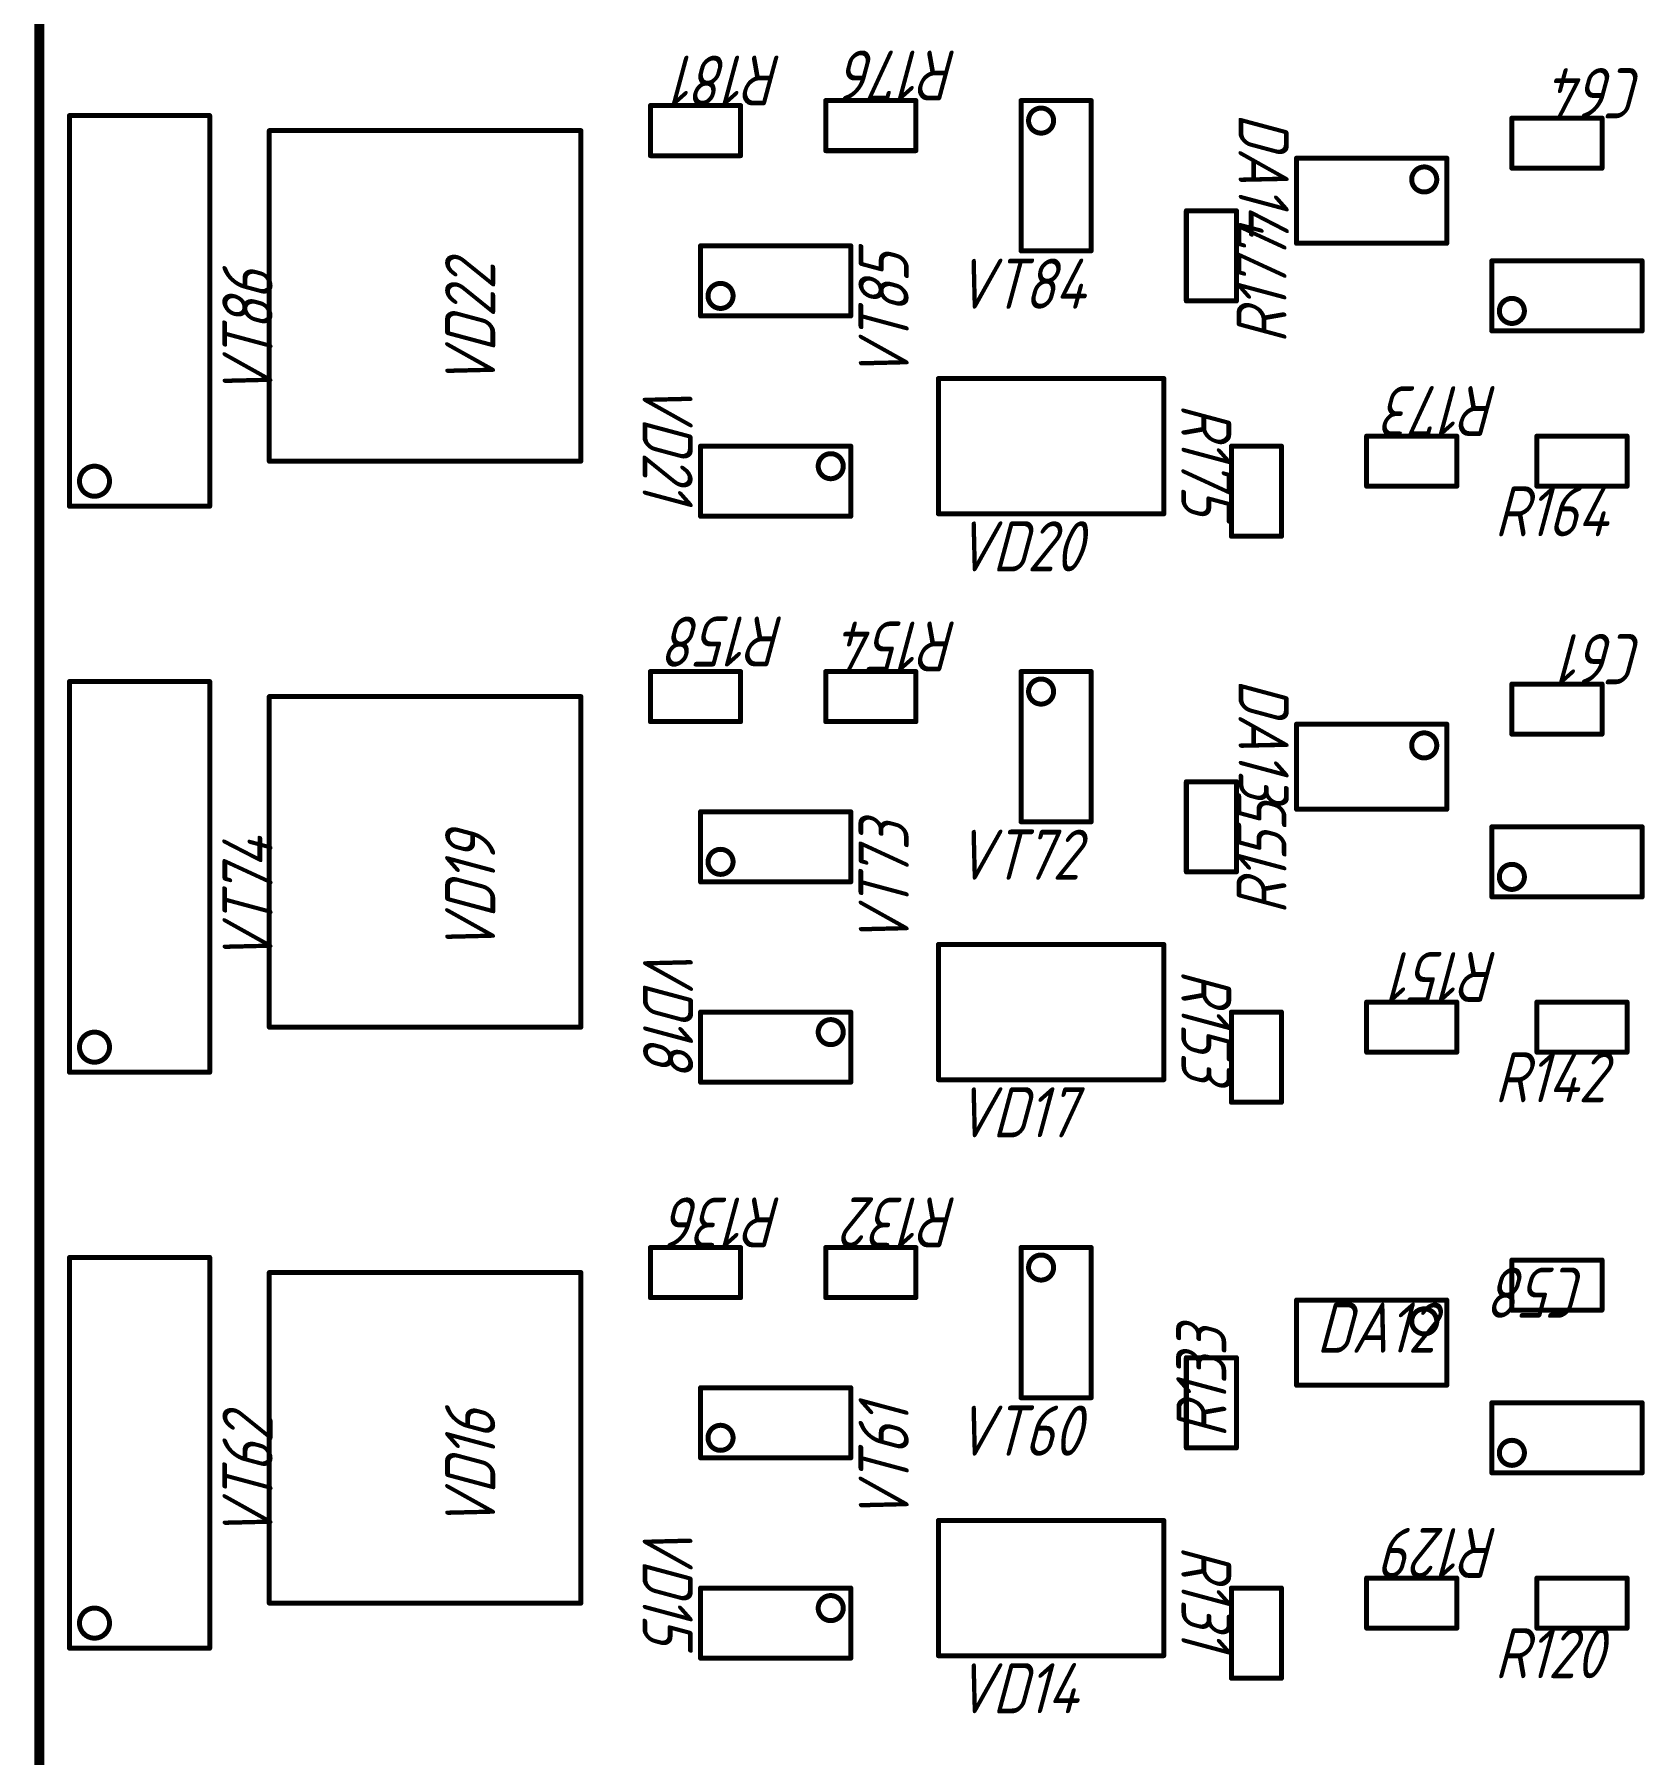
# Model space of a CAD drawing. Header units: millimetres. Extents: x 100 to 205, y 100 to 243.
# Drawn here: x 99.9 to 132.05, y 171.68 to 206.02 of the extents above; entities that cross this region are included whole.
import ezdxf

# ---------------------------------------------------------------- set-up
doc = ezdxf.new("R2010")
doc.units = ezdxf.units.MM
doc.layers.add('Mechanical1', color=6, linetype='Continuous')
doc.layers.add('Mechanical13', color=56, linetype='Continuous')
doc.styles.add('ГОСТ тип А', font='', dxfattribs={"height": 0.2})
doc.styles.get('ГОСТ тип А').set_extended_font_data('ГОСТ тип А', italic=True)

msp = doc.modelspace()

# ---------------------------------------------------------------- linework, layer by layer
at = {"layer": 'Mechanical1', "const_width": 0.2}
msp.add_lwpolyline([(100, 100), (100, 243)], dxfattribs=at)
at = {"layer": 'Mechanical13', "const_width": 0.1}
for points in [[(115.7, 203.7), (115.7, 204.7)], [(115.7, 204.7), (117.5, 204.7)], [(117.5, 203.7), (117.5, 204.7)], [(119.6, 204.7), (121, 204.7)], [(119.6, 201.7), (119.6, 204.7)], [(121, 201.7), (121, 204.7)], [(100.6, 204.4), (103.4, 204.4)], [(100.6, 196.6), (100.6, 204.4)], [(103.4, 196.6), (103.4, 204.4)], [(112.2, 203.6), (112.2, 204.6)], [(112.2, 204.6), (114, 204.6)], [(114, 203.6), (114, 204.6)], [(129.4, 204.35), (131.2, 204.35)], [(129.4, 203.35), (129.4, 204.35)], [(131.2, 203.35), (131.2, 204.35)], [(104.59, 204.1), (110.81, 204.1)], [(104.59, 197.5), (104.59, 204.1)], [(110.81, 197.5), (110.81, 204.1)], [(115.7, 203.7), (117.5, 203.7)], [(112.2, 203.6), (114, 203.6)], [(125.1, 201.85), (125.1, 203.55)], [(125.1, 203.55), (128.1, 203.55)], [(128.1, 201.85), (128.1, 203.55)], [(129.4, 203.35), (131.2, 203.35)], [(122.9, 202.5), (123.9, 202.5)], [(122.9, 200.7), (122.9, 202.5)], [(123.9, 200.7), (123.9, 202.5)], [(113.2, 200.4), (113.2, 201.8)], [(113.2, 201.8), (116.2, 201.8)], [(116.2, 200.4), (116.2, 201.8)], [(119.6, 201.7), (121, 201.7)], [(125.1, 201.85), (128.1, 201.85)], [(129, 201.5), (132, 201.5)], [(129, 200.1), (129, 201.5)], [(132, 200.1), (132, 201.5)], [(122.9, 200.7), (123.9, 200.7)], [(113.2, 200.4), (116.2, 200.4)], [(129, 200.1), (132, 200.1)], [(117.95, 196.45), (117.95, 199.15)], [(117.95, 199.15), (122.45, 199.15)], [(122.45, 196.45), (122.45, 199.15)], [(113.2, 196.4), (113.2, 197.8)], [(113.2, 197.8), (116.2, 197.8)], [(116.2, 196.4), (116.2, 197.8)], [(123.8, 197.8), (124.8, 197.8)], [(123.8, 196), (123.8, 197.8)], [(124.8, 196), (124.8, 197.8)], [(126.5, 197), (126.5, 198)], [(126.5, 198), (128.3, 198)], [(128.3, 197), (128.3, 198)], [(129.9, 197), (129.9, 198)], [(129.9, 198), (131.7, 198)], [(131.7, 197), (131.7, 198)], [(104.59, 197.5), (110.81, 197.5)], [(126.5, 197), (128.3, 197)], [(129.9, 197), (131.7, 197)], [(100.6, 196.6), (103.4, 196.6)], [(117.95, 196.45), (122.45, 196.45)], [(113.2, 196.4), (116.2, 196.4)], [(123.8, 196), (124.8, 196)], [(100.6, 193.1), (103.4, 193.1)], [(100.6, 185.3), (100.6, 193.1)], [(103.4, 185.3), (103.4, 193.1)], [(112.2, 193.3), (114, 193.3)], [(112.2, 192.3), (112.2, 193.3)], [(114, 192.3), (114, 193.3)], [(115.7, 192.3), (115.7, 193.3)], [(115.7, 193.3), (117.5, 193.3)], [(117.5, 192.3), (117.5, 193.3)], [(119.6, 193.3), (121, 193.3)], [(119.6, 190.3), (119.6, 193.3)], [(121, 190.3), (121, 193.3)], [(129.4, 193.05), (131.2, 193.05)], [(129.4, 192.05), (129.4, 193.05)], [(131.2, 192.05), (131.2, 193.05)], [(104.59, 186.2), (104.59, 192.8)], [(104.59, 192.8), (110.81, 192.8)], [(110.81, 186.2), (110.81, 192.8)], [(112.2, 192.3), (114, 192.3)], [(115.7, 192.3), (117.5, 192.3)], [(125.1, 190.55), (125.1, 192.25)], [(125.1, 192.25), (128.1, 192.25)], [(128.1, 190.55), (128.1, 192.25)], [(129.4, 192.05), (131.2, 192.05)], [(122.9, 191.1), (123.9, 191.1)], [(122.9, 189.3), (122.9, 191.1)], [(123.9, 189.3), (123.9, 191.1)], [(113.2, 189.1), (113.2, 190.5)], [(113.2, 190.5), (116.2, 190.5)], [(116.2, 189.1), (116.2, 190.5)], [(119.6, 190.3), (121, 190.3)], [(125.1, 190.55), (128.1, 190.55)], [(129, 188.8), (129, 190.2)], [(129, 190.2), (132, 190.2)], [(132, 188.8), (132, 190.2)], [(122.9, 189.3), (123.9, 189.3)], [(113.2, 189.1), (116.2, 189.1)], [(129, 188.8), (132, 188.8)], [(117.95, 185.15), (117.95, 187.85)], [(117.95, 187.85), (122.45, 187.85)], [(122.45, 185.15), (122.45, 187.85)], [(113.2, 185.1), (113.2, 186.5)], [(113.2, 186.5), (116.2, 186.5)], [(116.2, 185.1), (116.2, 186.5)], [(123.8, 186.5), (124.8, 186.5)], [(123.8, 184.7), (123.8, 186.5)], [(124.8, 184.7), (124.8, 186.5)], [(126.5, 185.7), (126.5, 186.7)], [(126.5, 186.7), (128.3, 186.7)], [(128.3, 185.7), (128.3, 186.7)], [(129.9, 185.7), (129.9, 186.7)], [(129.9, 186.7), (131.7, 186.7)], [(131.7, 185.7), (131.7, 186.7)], [(104.59, 186.2), (110.81, 186.2)], [(126.5, 185.7), (128.3, 185.7)], [(129.9, 185.7), (131.7, 185.7)], [(100.6, 185.3), (103.4, 185.3)], [(113.2, 185.1), (116.2, 185.1)], [(117.95, 185.15), (122.45, 185.15)], [(123.8, 184.7), (124.8, 184.7)], [(112.2, 181.8), (114, 181.8)], [(112.2, 180.8), (112.2, 181.8)], [(114, 180.8), (114, 181.8)], [(115.7, 180.8), (115.7, 181.8)], [(115.7, 181.8), (117.5, 181.8)], [(117.5, 180.8), (117.5, 181.8)], [(119.6, 181.8), (121, 181.8)], [(119.6, 178.8), (119.6, 181.8)], [(121, 178.8), (121, 181.8)], [(100.6, 181.6), (103.4, 181.6)], [(100.6, 173.8), (100.6, 181.6)], [(103.4, 173.8), (103.4, 181.6)], [(104.59, 181.3), (110.81, 181.3)], [(104.59, 174.7), (104.59, 181.3)], [(110.81, 174.7), (110.81, 181.3)], [(129.4, 181.55), (131.2, 181.55)], [(129.4, 180.55), (129.4, 181.55)], [(131.2, 180.55), (131.2, 181.55)], [(112.2, 180.8), (114, 180.8)], [(115.7, 180.8), (117.5, 180.8)], [(125.1, 179.05), (125.1, 180.75)], [(125.1, 180.75), (128.1, 180.75)], [(128.1, 179.05), (128.1, 180.75)], [(129.4, 180.55), (131.2, 180.55)], [(122.9, 179.6), (123.9, 179.6)], [(122.9, 177.8), (122.9, 179.6)], [(123.9, 177.8), (123.9, 179.6)], [(113.2, 177.6), (113.2, 179)], [(113.2, 179), (116.2, 179)], [(116.2, 177.6), (116.2, 179)], [(125.1, 179.05), (128.1, 179.05)], [(119.6, 178.8), (121, 178.8)], [(129, 177.3), (129, 178.7)], [(129, 178.7), (132, 178.7)], [(132, 177.3), (132, 178.7)], [(113.2, 177.6), (116.2, 177.6)], [(122.9, 177.8), (123.9, 177.8)], [(129, 177.3), (132, 177.3)], [(117.95, 173.65), (117.95, 176.35)], [(117.95, 176.35), (122.45, 176.35)], [(122.45, 173.65), (122.45, 176.35)], [(126.5, 174.2), (126.5, 175.2)], [(126.5, 175.2), (128.3, 175.2)], [(128.3, 174.2), (128.3, 175.2)], [(129.9, 174.2), (129.9, 175.2)], [(129.9, 175.2), (131.7, 175.2)], [(131.7, 174.2), (131.7, 175.2)], [(113.2, 173.6), (113.2, 175)], [(113.2, 175), (116.2, 175)], [(116.2, 173.6), (116.2, 175)], [(123.8, 175), (124.8, 175)], [(123.8, 173.2), (123.8, 175)], [(124.8, 173.2), (124.8, 175)], [(104.59, 174.7), (110.81, 174.7)], [(126.5, 174.2), (128.3, 174.2)], [(129.9, 174.2), (131.7, 174.2)], [(100.6, 173.8), (103.4, 173.8)], [(113.2, 173.6), (116.2, 173.6)], [(117.95, 173.65), (122.45, 173.65)], [(123.8, 173.2), (124.8, 173.2)]]:
    msp.add_lwpolyline(points, dxfattribs=at)
at = {"layer": 'Mechanical13'}
for points, const_width in [([(115.675, 204.7, 1), (115.725, 204.7, 1)], 0.05), ([(115.675, 204.7, 1), (115.725, 204.7, 1)], 0.05), ([(117.475, 204.7, 1), (117.525, 204.7, 1)], 0.05), ([(117.475, 204.7, 1), (117.525, 204.7, 1)], 0.05), ([(119.575, 204.7, 1), (119.625, 204.7, 1)], 0.05), ([(119.575, 204.7, 1), (119.625, 204.7, 1)], 0.05), ([(120.975, 204.7, 1), (121.025, 204.7, 1)], 0.05), ([(120.975, 204.7, 1), (121.025, 204.7, 1)], 0.05), ([(100.575, 204.4, 1), (100.625, 204.4, 1)], 0.05), ([(100.575, 204.4, 1), (100.625, 204.4, 1)], 0.05), ([(103.375, 204.4, 1), (103.425, 204.4, 1)], 0.05), ([(103.375, 204.4, 1), (103.425, 204.4, 1)], 0.05), ([(112.175, 204.6, 1), (112.225, 204.6, 1)], 0.05), ([(112.175, 204.6, 1), (112.225, 204.6, 1)], 0.05), ([(113.975, 204.6, 1), (114.025, 204.6, 1)], 0.05), ([(113.975, 204.6, 1), (114.025, 204.6, 1)], 0.05), ([(120.25, 204.3, 1), (119.75, 204.3, 1)], 0.1), ([(129.375, 204.35, 1), (129.425, 204.35, 1)], 0.05), ([(129.375, 204.35, 1), (129.425, 204.35, 1)], 0.05), ([(131.175, 204.35, 1), (131.225, 204.35, 1)], 0.05), ([(131.175, 204.35, 1), (131.225, 204.35, 1)], 0.05), ([(104.565, 204.1, 1), (104.615, 204.1, 1)], 0.05), ([(104.565, 204.1, 1), (104.615, 204.1, 1)], 0.05), ([(110.785, 204.1, 1), (110.835, 204.1, 1)], 0.05), ([(110.785, 204.1, 1), (110.835, 204.1, 1)], 0.05), ([(119.725, 204.3, 1), (119.775, 204.3, 1)], 0.05), ([(120.225, 204.3, 1), (120.275, 204.3, 1)], 0.05), ([(115.675, 203.7, 1), (115.725, 203.7, 1)], 0.05), ([(115.675, 203.7, 1), (115.725, 203.7, 1)], 0.05), ([(117.475, 203.7, 1), (117.525, 203.7, 1)], 0.05), ([(117.475, 203.7, 1), (117.525, 203.7, 1)], 0.05), ([(112.175, 203.6, 1), (112.225, 203.6, 1)], 0.05), ([(112.175, 203.6, 1), (112.225, 203.6, 1)], 0.05), ([(113.975, 203.6, 1), (114.025, 203.6, 1)], 0.05), ([(113.975, 203.6, 1), (114.025, 203.6, 1)], 0.05), ([(125.075, 203.55, 1), (125.125, 203.55, 1)], 0.05), ([(125.075, 203.55, 1), (125.125, 203.55, 1)], 0.05), ([(127.9, 203.125, 1), (127.4, 203.125, 1)], 0.1), ([(128.075, 203.55, 1), (128.125, 203.55, 1)], 0.05), ([(128.075, 203.55, 1), (128.125, 203.55, 1)], 0.05), ([(129.375, 203.35, 1), (129.425, 203.35, 1)], 0.05), ([(129.375, 203.35, 1), (129.425, 203.35, 1)], 0.05), ([(131.175, 203.35, 1), (131.225, 203.35, 1)], 0.05), ([(131.175, 203.35, 1), (131.225, 203.35, 1)], 0.05), ([(127.375, 203.125, 1), (127.425, 203.125, 1)], 0.05), ([(127.875, 203.125, 1), (127.925, 203.125, 1)], 0.05), ([(122.875, 202.5, 1), (122.925, 202.5, 1)], 0.05), ([(122.875, 202.5, 1), (122.925, 202.5, 1)], 0.05), ([(123.875, 202.5, 1), (123.925, 202.5, 1)], 0.05), ([(123.875, 202.5, 1), (123.925, 202.5, 1)], 0.05), ([(113.175, 201.8, 1), (113.225, 201.8, 1)], 0.05), ([(113.175, 201.8, 1), (113.225, 201.8, 1)], 0.05), ([(116.175, 201.8, 1), (116.225, 201.8, 1)], 0.05), ([(116.175, 201.8, 1), (116.225, 201.8, 1)], 0.05), ([(119.575, 201.7, 1), (119.625, 201.7, 1)], 0.05), ([(119.575, 201.7, 1), (119.625, 201.7, 1)], 0.05), ([(120.975, 201.7, 1), (121.025, 201.7, 1)], 0.05), ([(120.975, 201.7, 1), (121.025, 201.7, 1)], 0.05), ([(125.075, 201.85, 1), (125.125, 201.85, 1)], 0.05), ([(125.075, 201.85, 1), (125.125, 201.85, 1)], 0.05), ([(128.075, 201.85, 1), (128.125, 201.85, 1)], 0.05), ([(128.075, 201.85, 1), (128.125, 201.85, 1)], 0.05), ([(128.975, 201.5, 1), (129.025, 201.5, 1)], 0.05), ([(128.975, 201.5, 1), (129.025, 201.5, 1)], 0.05), ([(131.975, 201.5, 1), (132.025, 201.5, 1)], 0.05), ([(131.975, 201.5, 1), (132.025, 201.5, 1)], 0.05), ([(113.85, 200.8, 1), (113.35, 200.8, 1)], 0.1), ([(113.325, 200.8, 1), (113.375, 200.8, 1)], 0.05), ([(113.825, 200.8, 1), (113.875, 200.8, 1)], 0.05), ([(122.875, 200.7, 1), (122.925, 200.7, 1)], 0.05), ([(122.875, 200.7, 1), (122.925, 200.7, 1)], 0.05), ([(123.875, 200.7, 1), (123.925, 200.7, 1)], 0.05), ([(123.875, 200.7, 1), (123.925, 200.7, 1)], 0.05), ([(129.65, 200.5, 1), (129.15, 200.5, 1)], 0.1), ([(113.175, 200.4, 1), (113.225, 200.4, 1)], 0.05), ([(113.175, 200.4, 1), (113.225, 200.4, 1)], 0.05), ([(116.175, 200.4, 1), (116.225, 200.4, 1)], 0.05), ([(116.175, 200.4, 1), (116.225, 200.4, 1)], 0.05), ([(129.125, 200.5, 1), (129.175, 200.5, 1)], 0.05), ([(129.625, 200.5, 1), (129.675, 200.5, 1)], 0.05), ([(128.975, 200.1, 1), (129.025, 200.1, 1)], 0.05), ([(128.975, 200.1, 1), (129.025, 200.1, 1)], 0.05), ([(131.975, 200.1, 1), (132.025, 200.1, 1)], 0.05), ([(131.975, 200.1, 1), (132.025, 200.1, 1)], 0.05), ([(117.925, 199.15, 1), (117.975, 199.15, 1)], 0.05), ([(117.925, 199.15, 1), (117.975, 199.15, 1)], 0.05), ([(122.425, 199.15, 1), (122.475, 199.15, 1)], 0.05), ([(122.425, 199.15, 1), (122.475, 199.15, 1)], 0.05), ([(113.175, 197.8, 1), (113.225, 197.8, 1)], 0.05), ([(113.175, 197.8, 1), (113.225, 197.8, 1)], 0.05), ([(116.175, 197.8, 1), (116.225, 197.8, 1)], 0.05), ([(116.175, 197.8, 1), (116.225, 197.8, 1)], 0.05), ([(123.775, 197.8, 1), (123.825, 197.8, 1)], 0.05), ([(123.775, 197.8, 1), (123.825, 197.8, 1)], 0.05), ([(124.775, 197.8, 1), (124.825, 197.8, 1)], 0.05), ([(124.775, 197.8, 1), (124.825, 197.8, 1)], 0.05), ([(126.475, 198, 1), (126.525, 198, 1)], 0.05), ([(126.475, 198, 1), (126.525, 198, 1)], 0.05), ([(128.275, 198, 1), (128.325, 198, 1)], 0.05), ([(128.275, 198, 1), (128.325, 198, 1)], 0.05), ([(129.875, 198, 1), (129.925, 198, 1)], 0.05), ([(129.875, 198, 1), (129.925, 198, 1)], 0.05), ([(131.675, 198, 1), (131.725, 198, 1)], 0.05), ([(131.675, 198, 1), (131.725, 198, 1)], 0.05), ([(104.565, 197.5, 1), (104.615, 197.5, 1)], 0.05), ([(104.565, 197.5, 1), (104.615, 197.5, 1)], 0.05), ([(110.785, 197.5, 1), (110.835, 197.5, 1)], 0.05), ([(110.785, 197.5, 1), (110.835, 197.5, 1)], 0.05), ([(116.05, 197.4, 1), (115.55, 197.4, 1)], 0.1), ([(101.4, 197.1, 1), (100.8, 197.1, 1)], 0.1), ([(100.775, 197.1, 1), (100.825, 197.1, 1)], 0.05), ([(101.375, 197.1, 1), (101.425, 197.1, 1)], 0.05), ([(115.525, 197.4, 1), (115.575, 197.4, 1)], 0.05), ([(116.025, 197.4, 1), (116.075, 197.4, 1)], 0.05), ([(126.475, 197, 1), (126.525, 197, 1)], 0.05), ([(126.475, 197, 1), (126.525, 197, 1)], 0.05), ([(128.275, 197, 1), (128.325, 197, 1)], 0.05), ([(128.275, 197, 1), (128.325, 197, 1)], 0.05), ([(129.875, 197, 1), (129.925, 197, 1)], 0.05), ([(129.875, 197, 1), (129.925, 197, 1)], 0.05), ([(131.675, 197, 1), (131.725, 197, 1)], 0.05), ([(131.675, 197, 1), (131.725, 197, 1)], 0.05), ([(100.575, 196.6, 1), (100.625, 196.6, 1)], 0.05), ([(100.575, 196.6, 1), (100.625, 196.6, 1)], 0.05), ([(103.375, 196.6, 1), (103.425, 196.6, 1)], 0.05), ([(103.375, 196.6, 1), (103.425, 196.6, 1)], 0.05), ([(117.925, 196.45, 1), (117.975, 196.45, 1)], 0.05), ([(117.925, 196.45, 1), (117.975, 196.45, 1)], 0.05), ([(122.425, 196.45, 1), (122.475, 196.45, 1)], 0.05), ([(122.425, 196.45, 1), (122.475, 196.45, 1)], 0.05), ([(113.175, 196.4, 1), (113.225, 196.4, 1)], 0.05), ([(113.175, 196.4, 1), (113.225, 196.4, 1)], 0.05), ([(116.175, 196.4, 1), (116.225, 196.4, 1)], 0.05), ([(116.175, 196.4, 1), (116.225, 196.4, 1)], 0.05), ([(123.775, 196, 1), (123.825, 196, 1)], 0.05), ([(123.775, 196, 1), (123.825, 196, 1)], 0.05), ([(124.775, 196, 1), (124.825, 196, 1)], 0.05), ([(124.775, 196, 1), (124.825, 196, 1)], 0.05), ([(100.575, 193.1, 1), (100.625, 193.1, 1)], 0.05), ([(100.575, 193.1, 1), (100.625, 193.1, 1)], 0.05), ([(103.375, 193.1, 1), (103.425, 193.1, 1)], 0.05), ([(103.375, 193.1, 1), (103.425, 193.1, 1)], 0.05), ([(112.175, 193.3, 1), (112.225, 193.3, 1)], 0.05), ([(112.175, 193.3, 1), (112.225, 193.3, 1)], 0.05), ([(113.975, 193.3, 1), (114.025, 193.3, 1)], 0.05), ([(113.975, 193.3, 1), (114.025, 193.3, 1)], 0.05), ([(115.675, 193.3, 1), (115.725, 193.3, 1)], 0.05), ([(115.675, 193.3, 1), (115.725, 193.3, 1)], 0.05), ([(117.475, 193.3, 1), (117.525, 193.3, 1)], 0.05), ([(117.475, 193.3, 1), (117.525, 193.3, 1)], 0.05), ([(119.575, 193.3, 1), (119.625, 193.3, 1)], 0.05), ([(119.575, 193.3, 1), (119.625, 193.3, 1)], 0.05), ([(120.25, 192.9, 1), (119.75, 192.9, 1)], 0.1), ([(120.975, 193.3, 1), (121.025, 193.3, 1)], 0.05), ([(120.975, 193.3, 1), (121.025, 193.3, 1)], 0.05), ([(129.375, 193.05, 1), (129.425, 193.05, 1)], 0.05), ([(129.375, 193.05, 1), (129.425, 193.05, 1)], 0.05), ([(131.175, 193.05, 1), (131.225, 193.05, 1)], 0.05), ([(131.175, 193.05, 1), (131.225, 193.05, 1)], 0.05), ([(104.565, 192.8, 1), (104.615, 192.8, 1)], 0.05), ([(104.565, 192.8, 1), (104.615, 192.8, 1)], 0.05), ([(110.785, 192.8, 1), (110.835, 192.8, 1)], 0.05), ([(110.785, 192.8, 1), (110.835, 192.8, 1)], 0.05), ([(119.725, 192.9, 1), (119.775, 192.9, 1)], 0.05), ([(120.225, 192.9, 1), (120.275, 192.9, 1)], 0.05), ([(112.175, 192.3, 1), (112.225, 192.3, 1)], 0.05), ([(112.175, 192.3, 1), (112.225, 192.3, 1)], 0.05), ([(113.975, 192.3, 1), (114.025, 192.3, 1)], 0.05), ([(113.975, 192.3, 1), (114.025, 192.3, 1)], 0.05), ([(115.675, 192.3, 1), (115.725, 192.3, 1)], 0.05), ([(115.675, 192.3, 1), (115.725, 192.3, 1)], 0.05), ([(117.475, 192.3, 1), (117.525, 192.3, 1)], 0.05), ([(117.475, 192.3, 1), (117.525, 192.3, 1)], 0.05), ([(125.075, 192.25, 1), (125.125, 192.25, 1)], 0.05), ([(125.075, 192.25, 1), (125.125, 192.25, 1)], 0.05), ([(127.9, 191.825, 1), (127.4, 191.825, 1)], 0.1), ([(128.075, 192.25, 1), (128.125, 192.25, 1)], 0.05), ([(128.075, 192.25, 1), (128.125, 192.25, 1)], 0.05), ([(129.375, 192.05, 1), (129.425, 192.05, 1)], 0.05), ([(129.375, 192.05, 1), (129.425, 192.05, 1)], 0.05), ([(131.175, 192.05, 1), (131.225, 192.05, 1)], 0.05), ([(131.175, 192.05, 1), (131.225, 192.05, 1)], 0.05), ([(127.375, 191.825, 1), (127.425, 191.825, 1)], 0.05), ([(127.875, 191.825, 1), (127.925, 191.825, 1)], 0.05), ([(122.875, 191.1, 1), (122.925, 191.1, 1)], 0.05), ([(122.875, 191.1, 1), (122.925, 191.1, 1)], 0.05), ([(123.875, 191.1, 1), (123.925, 191.1, 1)], 0.05), ([(123.875, 191.1, 1), (123.925, 191.1, 1)], 0.05), ([(113.175, 190.5, 1), (113.225, 190.5, 1)], 0.05), ([(113.175, 190.5, 1), (113.225, 190.5, 1)], 0.05), ([(116.175, 190.5, 1), (116.225, 190.5, 1)], 0.05), ([(116.175, 190.5, 1), (116.225, 190.5, 1)], 0.05), ([(119.575, 190.3, 1), (119.625, 190.3, 1)], 0.05), ([(119.575, 190.3, 1), (119.625, 190.3, 1)], 0.05), ([(120.975, 190.3, 1), (121.025, 190.3, 1)], 0.05), ([(120.975, 190.3, 1), (121.025, 190.3, 1)], 0.05), ([(125.075, 190.55, 1), (125.125, 190.55, 1)], 0.05), ([(125.075, 190.55, 1), (125.125, 190.55, 1)], 0.05), ([(128.075, 190.55, 1), (128.125, 190.55, 1)], 0.05), ([(128.075, 190.55, 1), (128.125, 190.55, 1)], 0.05), ([(128.975, 190.2, 1), (129.025, 190.2, 1)], 0.05), ([(128.975, 190.2, 1), (129.025, 190.2, 1)], 0.05), ([(131.975, 190.2, 1), (132.025, 190.2, 1)], 0.05), ([(131.975, 190.2, 1), (132.025, 190.2, 1)], 0.05), ([(113.85, 189.5, 1), (113.35, 189.5, 1)], 0.1), ([(113.325, 189.5, 1), (113.375, 189.5, 1)], 0.05), ([(113.825, 189.5, 1), (113.875, 189.5, 1)], 0.05), ([(122.875, 189.3, 1), (122.925, 189.3, 1)], 0.05), ([(122.875, 189.3, 1), (122.925, 189.3, 1)], 0.05), ([(123.875, 189.3, 1), (123.925, 189.3, 1)], 0.05), ([(123.875, 189.3, 1), (123.925, 189.3, 1)], 0.05), ([(129.65, 189.2, 1), (129.15, 189.2, 1)], 0.1), ([(129.125, 189.2, 1), (129.175, 189.2, 1)], 0.05), ([(129.625, 189.2, 1), (129.675, 189.2, 1)], 0.05), ([(113.175, 189.1, 1), (113.225, 189.1, 1)], 0.05), ([(113.175, 189.1, 1), (113.225, 189.1, 1)], 0.05), ([(116.175, 189.1, 1), (116.225, 189.1, 1)], 0.05), ([(116.175, 189.1, 1), (116.225, 189.1, 1)], 0.05), ([(128.975, 188.8, 1), (129.025, 188.8, 1)], 0.05), ([(128.975, 188.8, 1), (129.025, 188.8, 1)], 0.05), ([(131.975, 188.8, 1), (132.025, 188.8, 1)], 0.05), ([(131.975, 188.8, 1), (132.025, 188.8, 1)], 0.05), ([(117.925, 187.85, 1), (117.975, 187.85, 1)], 0.05), ([(117.925, 187.85, 1), (117.975, 187.85, 1)], 0.05), ([(122.425, 187.85, 1), (122.475, 187.85, 1)], 0.05), ([(122.425, 187.85, 1), (122.475, 187.85, 1)], 0.05), ([(113.175, 186.5, 1), (113.225, 186.5, 1)], 0.05), ([(113.175, 186.5, 1), (113.225, 186.5, 1)], 0.05), ([(116.175, 186.5, 1), (116.225, 186.5, 1)], 0.05), ([(116.175, 186.5, 1), (116.225, 186.5, 1)], 0.05), ([(123.775, 186.5, 1), (123.825, 186.5, 1)], 0.05), ([(123.775, 186.5, 1), (123.825, 186.5, 1)], 0.05), ([(124.775, 186.5, 1), (124.825, 186.5, 1)], 0.05), ([(124.775, 186.5, 1), (124.825, 186.5, 1)], 0.05), ([(126.475, 186.7, 1), (126.525, 186.7, 1)], 0.05), ([(126.475, 186.7, 1), (126.525, 186.7, 1)], 0.05), ([(128.275, 186.7, 1), (128.325, 186.7, 1)], 0.05), ([(128.275, 186.7, 1), (128.325, 186.7, 1)], 0.05), ([(129.875, 186.7, 1), (129.925, 186.7, 1)], 0.05), ([(129.875, 186.7, 1), (129.925, 186.7, 1)], 0.05), ([(131.675, 186.7, 1), (131.725, 186.7, 1)], 0.05), ([(131.675, 186.7, 1), (131.725, 186.7, 1)], 0.05), ([(104.565, 186.2, 1), (104.615, 186.2, 1)], 0.05), ([(104.565, 186.2, 1), (104.615, 186.2, 1)], 0.05), ([(110.785, 186.2, 1), (110.835, 186.2, 1)], 0.05), ([(110.785, 186.2, 1), (110.835, 186.2, 1)], 0.05), ([(116.05, 186.1, 1), (115.55, 186.1, 1)], 0.1), ([(101.4, 185.8, 1), (100.8, 185.8, 1)], 0.1), ([(100.775, 185.8, 1), (100.825, 185.8, 1)], 0.05), ([(101.375, 185.8, 1), (101.425, 185.8, 1)], 0.05), ([(115.525, 186.1, 1), (115.575, 186.1, 1)], 0.05), ([(116.025, 186.1, 1), (116.075, 186.1, 1)], 0.05), ([(126.475, 185.7, 1), (126.525, 185.7, 1)], 0.05), ([(126.475, 185.7, 1), (126.525, 185.7, 1)], 0.05), ([(128.275, 185.7, 1), (128.325, 185.7, 1)], 0.05), ([(128.275, 185.7, 1), (128.325, 185.7, 1)], 0.05), ([(129.875, 185.7, 1), (129.925, 185.7, 1)], 0.05), ([(129.875, 185.7, 1), (129.925, 185.7, 1)], 0.05), ([(131.675, 185.7, 1), (131.725, 185.7, 1)], 0.05), ([(131.675, 185.7, 1), (131.725, 185.7, 1)], 0.05), ([(100.575, 185.3, 1), (100.625, 185.3, 1)], 0.05), ([(100.575, 185.3, 1), (100.625, 185.3, 1)], 0.05), ([(103.375, 185.3, 1), (103.425, 185.3, 1)], 0.05), ([(103.375, 185.3, 1), (103.425, 185.3, 1)], 0.05), ([(113.175, 185.1, 1), (113.225, 185.1, 1)], 0.05), ([(113.175, 185.1, 1), (113.225, 185.1, 1)], 0.05), ([(116.175, 185.1, 1), (116.225, 185.1, 1)], 0.05), ([(116.175, 185.1, 1), (116.225, 185.1, 1)], 0.05), ([(117.925, 185.15, 1), (117.975, 185.15, 1)], 0.05), ([(117.925, 185.15, 1), (117.975, 185.15, 1)], 0.05), ([(122.425, 185.15, 1), (122.475, 185.15, 1)], 0.05), ([(122.425, 185.15, 1), (122.475, 185.15, 1)], 0.05), ([(123.775, 184.7, 1), (123.825, 184.7, 1)], 0.05), ([(123.775, 184.7, 1), (123.825, 184.7, 1)], 0.05), ([(124.775, 184.7, 1), (124.825, 184.7, 1)], 0.05), ([(124.775, 184.7, 1), (124.825, 184.7, 1)], 0.05), ([(112.175, 181.8, 1), (112.225, 181.8, 1)], 0.05), ([(112.175, 181.8, 1), (112.225, 181.8, 1)], 0.05), ([(113.975, 181.8, 1), (114.025, 181.8, 1)], 0.05), ([(113.975, 181.8, 1), (114.025, 181.8, 1)], 0.05), ([(115.675, 181.8, 1), (115.725, 181.8, 1)], 0.05), ([(115.675, 181.8, 1), (115.725, 181.8, 1)], 0.05), ([(117.475, 181.8, 1), (117.525, 181.8, 1)], 0.05), ([(117.475, 181.8, 1), (117.525, 181.8, 1)], 0.05), ([(119.575, 181.8, 1), (119.625, 181.8, 1)], 0.05), ([(119.575, 181.8, 1), (119.625, 181.8, 1)], 0.05), ([(120.25, 181.4, 1), (119.75, 181.4, 1)], 0.1), ([(120.975, 181.8, 1), (121.025, 181.8, 1)], 0.05), ([(120.975, 181.8, 1), (121.025, 181.8, 1)], 0.05), ([(100.575, 181.6, 1), (100.625, 181.6, 1)], 0.05), ([(100.575, 181.6, 1), (100.625, 181.6, 1)], 0.05), ([(103.375, 181.6, 1), (103.425, 181.6, 1)], 0.05), ([(103.375, 181.6, 1), (103.425, 181.6, 1)], 0.05), ([(104.565, 181.3, 1), (104.615, 181.3, 1)], 0.05), ([(104.565, 181.3, 1), (104.615, 181.3, 1)], 0.05), ([(110.785, 181.3, 1), (110.835, 181.3, 1)], 0.05), ([(110.785, 181.3, 1), (110.835, 181.3, 1)], 0.05), ([(119.725, 181.4, 1), (119.775, 181.4, 1)], 0.05), ([(120.225, 181.4, 1), (120.275, 181.4, 1)], 0.05), ([(129.375, 181.55, 1), (129.425, 181.55, 1)], 0.05), ([(129.375, 181.55, 1), (129.425, 181.55, 1)], 0.05), ([(131.175, 181.55, 1), (131.225, 181.55, 1)], 0.05), ([(131.175, 181.55, 1), (131.225, 181.55, 1)], 0.05), ([(112.175, 180.8, 1), (112.225, 180.8, 1)], 0.05), ([(112.175, 180.8, 1), (112.225, 180.8, 1)], 0.05), ([(113.975, 180.8, 1), (114.025, 180.8, 1)], 0.05), ([(113.975, 180.8, 1), (114.025, 180.8, 1)], 0.05), ([(115.675, 180.8, 1), (115.725, 180.8, 1)], 0.05), ([(115.675, 180.8, 1), (115.725, 180.8, 1)], 0.05), ([(117.475, 180.8, 1), (117.525, 180.8, 1)], 0.05), ([(117.475, 180.8, 1), (117.525, 180.8, 1)], 0.05), ([(125.075, 180.75, 1), (125.125, 180.75, 1)], 0.05), ([(125.075, 180.75, 1), (125.125, 180.75, 1)], 0.05), ([(128.075, 180.75, 1), (128.125, 180.75, 1)], 0.05), ([(128.075, 180.75, 1), (128.125, 180.75, 1)], 0.05), ([(127.9, 180.325, 1), (127.4, 180.325, 1)], 0.1), ([(127.375, 180.325, 1), (127.425, 180.325, 1)], 0.05), ([(127.875, 180.325, 1), (127.925, 180.325, 1)], 0.05), ([(129.375, 180.55, 1), (129.425, 180.55, 1)], 0.05), ([(129.375, 180.55, 1), (129.425, 180.55, 1)], 0.05), ([(131.175, 180.55, 1), (131.225, 180.55, 1)], 0.05), ([(131.175, 180.55, 1), (131.225, 180.55, 1)], 0.05), ([(122.875, 179.6, 1), (122.925, 179.6, 1)], 0.05), ([(122.875, 179.6, 1), (122.925, 179.6, 1)], 0.05), ([(123.875, 179.6, 1), (123.925, 179.6, 1)], 0.05), ([(123.875, 179.6, 1), (123.925, 179.6, 1)], 0.05), ([(113.175, 179, 1), (113.225, 179, 1)], 0.05), ([(113.175, 179, 1), (113.225, 179, 1)], 0.05), ([(116.175, 179, 1), (116.225, 179, 1)], 0.05), ([(116.175, 179, 1), (116.225, 179, 1)], 0.05), ([(125.075, 179.05, 1), (125.125, 179.05, 1)], 0.05), ([(125.075, 179.05, 1), (125.125, 179.05, 1)], 0.05), ([(128.075, 179.05, 1), (128.125, 179.05, 1)], 0.05), ([(128.075, 179.05, 1), (128.125, 179.05, 1)], 0.05), ([(119.575, 178.8, 1), (119.625, 178.8, 1)], 0.05), ([(119.575, 178.8, 1), (119.625, 178.8, 1)], 0.05), ([(120.975, 178.8, 1), (121.025, 178.8, 1)], 0.05), ([(120.975, 178.8, 1), (121.025, 178.8, 1)], 0.05), ([(128.975, 178.7, 1), (129.025, 178.7, 1)], 0.05), ([(128.975, 178.7, 1), (129.025, 178.7, 1)], 0.05), ([(131.975, 178.7, 1), (132.025, 178.7, 1)], 0.05), ([(131.975, 178.7, 1), (132.025, 178.7, 1)], 0.05), ([(113.85, 178, 1), (113.35, 178, 1)], 0.1), ([(113.325, 178, 1), (113.375, 178, 1)], 0.05), ([(113.825, 178, 1), (113.875, 178, 1)], 0.05), ([(129.65, 177.7, 1), (129.15, 177.7, 1)], 0.1), ([(113.175, 177.6, 1), (113.225, 177.6, 1)], 0.05), ([(113.175, 177.6, 1), (113.225, 177.6, 1)], 0.05), ([(116.175, 177.6, 1), (116.225, 177.6, 1)], 0.05), ([(116.175, 177.6, 1), (116.225, 177.6, 1)], 0.05), ([(122.875, 177.8, 1), (122.925, 177.8, 1)], 0.05), ([(122.875, 177.8, 1), (122.925, 177.8, 1)], 0.05), ([(123.875, 177.8, 1), (123.925, 177.8, 1)], 0.05), ([(123.875, 177.8, 1), (123.925, 177.8, 1)], 0.05), ([(129.125, 177.7, 1), (129.175, 177.7, 1)], 0.05), ([(129.625, 177.7, 1), (129.675, 177.7, 1)], 0.05), ([(128.975, 177.3, 1), (129.025, 177.3, 1)], 0.05), ([(128.975, 177.3, 1), (129.025, 177.3, 1)], 0.05), ([(131.975, 177.3, 1), (132.025, 177.3, 1)], 0.05), ([(131.975, 177.3, 1), (132.025, 177.3, 1)], 0.05), ([(117.925, 176.35, 1), (117.975, 176.35, 1)], 0.05), ([(117.925, 176.35, 1), (117.975, 176.35, 1)], 0.05), ([(122.425, 176.35, 1), (122.475, 176.35, 1)], 0.05), ([(122.425, 176.35, 1), (122.475, 176.35, 1)], 0.05), ([(126.475, 175.2, 1), (126.525, 175.2, 1)], 0.05), ([(126.475, 175.2, 1), (126.525, 175.2, 1)], 0.05), ([(128.275, 175.2, 1), (128.325, 175.2, 1)], 0.05), ([(128.275, 175.2, 1), (128.325, 175.2, 1)], 0.05), ([(129.875, 175.2, 1), (129.925, 175.2, 1)], 0.05), ([(129.875, 175.2, 1), (129.925, 175.2, 1)], 0.05), ([(131.675, 175.2, 1), (131.725, 175.2, 1)], 0.05), ([(131.675, 175.2, 1), (131.725, 175.2, 1)], 0.05), ([(113.175, 175, 1), (113.225, 175, 1)], 0.05), ([(113.175, 175, 1), (113.225, 175, 1)], 0.05), ([(116.05, 174.6, 1), (115.55, 174.6, 1)], 0.1), ([(116.175, 175, 1), (116.225, 175, 1)], 0.05), ([(116.175, 175, 1), (116.225, 175, 1)], 0.05), ([(123.775, 175, 1), (123.825, 175, 1)], 0.05), ([(123.775, 175, 1), (123.825, 175, 1)], 0.05), ([(124.775, 175, 1), (124.825, 175, 1)], 0.05), ([(124.775, 175, 1), (124.825, 175, 1)], 0.05), ([(101.4, 174.3, 1), (100.8, 174.3, 1)], 0.1), ([(104.565, 174.7, 1), (104.615, 174.7, 1)], 0.05), ([(104.565, 174.7, 1), (104.615, 174.7, 1)], 0.05), ([(110.785, 174.7, 1), (110.835, 174.7, 1)], 0.05), ([(110.785, 174.7, 1), (110.835, 174.7, 1)], 0.05), ([(115.525, 174.6, 1), (115.575, 174.6, 1)], 0.05), ([(116.025, 174.6, 1), (116.075, 174.6, 1)], 0.05), ([(100.775, 174.3, 1), (100.825, 174.3, 1)], 0.05), ([(101.375, 174.3, 1), (101.425, 174.3, 1)], 0.05), ([(126.475, 174.2, 1), (126.525, 174.2, 1)], 0.05), ([(126.475, 174.2, 1), (126.525, 174.2, 1)], 0.05), ([(128.275, 174.2, 1), (128.325, 174.2, 1)], 0.05), ([(128.275, 174.2, 1), (128.325, 174.2, 1)], 0.05), ([(129.875, 174.2, 1), (129.925, 174.2, 1)], 0.05), ([(129.875, 174.2, 1), (129.925, 174.2, 1)], 0.05), ([(131.675, 174.2, 1), (131.725, 174.2, 1)], 0.05), ([(131.675, 174.2, 1), (131.725, 174.2, 1)], 0.05), ([(100.575, 173.8, 1), (100.625, 173.8, 1)], 0.05), ([(100.575, 173.8, 1), (100.625, 173.8, 1)], 0.05), ([(103.375, 173.8, 1), (103.425, 173.8, 1)], 0.05), ([(103.375, 173.8, 1), (103.425, 173.8, 1)], 0.05), ([(113.175, 173.6, 1), (113.225, 173.6, 1)], 0.05), ([(113.175, 173.6, 1), (113.225, 173.6, 1)], 0.05), ([(116.175, 173.6, 1), (116.225, 173.6, 1)], 0.05), ([(116.175, 173.6, 1), (116.225, 173.6, 1)], 0.05), ([(117.925, 173.65, 1), (117.975, 173.65, 1)], 0.05), ([(117.925, 173.65, 1), (117.975, 173.65, 1)], 0.05), ([(122.425, 173.65, 1), (122.475, 173.65, 1)], 0.05), ([(122.425, 173.65, 1), (122.475, 173.65, 1)], 0.05), ([(123.775, 173.2, 1), (123.825, 173.2, 1)], 0.05), ([(123.775, 173.2, 1), (123.825, 173.2, 1)], 0.05), ([(124.775, 173.2, 1), (124.825, 173.2, 1)], 0.05), ([(124.775, 173.2, 1), (124.825, 173.2, 1)], 0.05)]:
    msp.add_lwpolyline(points, format="xyb", close=True, dxfattribs=dict(at, const_width=const_width))

# ---------------------------------------------------------------- texts
at = {"layer": 'Mechanical13', "style": 'ГОСТ тип А'}
for s, rotation, p in [('R181', 180, (114.85, 205.6)), ('R176', 180, (118.35, 205.7)), ('C64', 180, (132.05, 205.35)), ('DA14', 270, (123.943, 204.452)), ('R177', 90, (124.9, 199.85)), ('VD22', 90, (109.1, 198.95)), ('VT85', 90, (117.357, 199.1)), ('VT86', 90, (104.655, 198.75)), ('R173', 180, (129.15, 199)), ('VD21', 270, (112.043, 199.1)), ('R175', 270, (122.8, 198.65)), ('R164', 360, (129.05, 196)), ('R158', 180, (114.9, 194.4)), ('R154', 180, (118.35, 194.3)), ('C61', 180, (132.05, 194.05)), ('DA13', 270, (123.943, 193.152)), ('R155', 90, (124.9, 188.45)), ('VT73', 90, (117.357, 187.8)), ('VT74', 90, (104.655, 187.45)), ('VD19', 90, (109.1, 187.65)), ('VD18', 270, (112.05, 187.85)), ('R151', 180, (129.15, 187.7)), ('R153', 270, (122.8, 187.35)), ('R142', 360, (129.05, 184.7)), ('R136', 180, (114.85, 182.8)), ('R132', 180, (118.35, 182.8)), ('C58', 180, (130.9, 181.4)), ('DA12', 360, (125.498, 179.7)), ('R133', 90, (123.7, 178)), ('VT62', 90, (104.655, 175.95)), ('VD16', 90, (109.1, 176.15)), ('VT61', 90, (117.357, 176.3)), ('R129', 180, (129.15, 176.2)), ('VD15', 270, (112.043, 176.3)), ('R131', 270, (122.8, 175.85)), ('R120', 360, (129.05, 173.2))]:
    msp.add_text(s, height=1, rotation=rotation, dxfattribs=at).set_placement(p)
for s, p in [('VT84', (118.3, 200.543)), ('VD20', (118.3, 195.3)), ('VT72', (118.3, 189.143)), ('VD17', (118.3, 184)), ('VT60', (118.3, 177.643)), ('VD14', (118.3, 172.5))]:
    msp.add_text(s, height=1, dxfattribs=at).set_placement(p)

doc.saveas('drawing.dxf')
